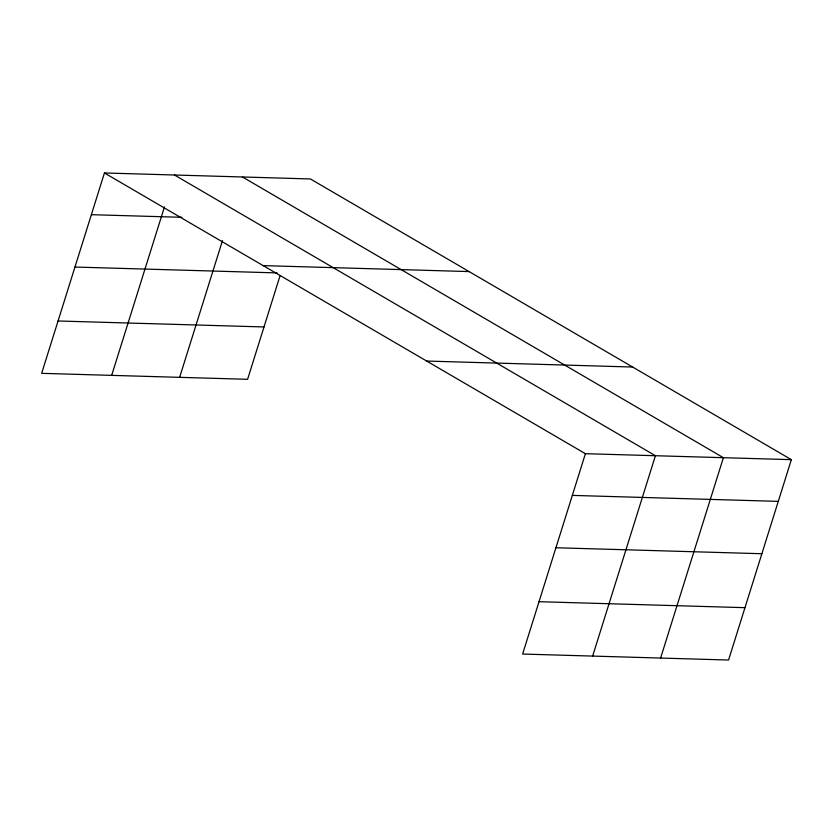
<?xml version="1.0" encoding="UTF-8"?>
<svg xmlns="http://www.w3.org/2000/svg" width="833" height="833" viewBox="0 0 833 833"><rect width="100%" height="100%" fill="white"/><g stroke="black" fill="none" stroke-linecap="round" stroke-linejoin="round"><path stroke-width="1.25" d="M791.35 459.66L585.401 453.693L522.614 654.051L728.563 660.028L791.35 459.66L310.386 178.949L104.437 172.972L41.65 373.34L247.599 379.307L280.138 275.463M111.674 375.371L164.465 206.896M179.636 377.339L222.484 240.602M592.638 656.081L655.425 455.724L174.461 175.003M660.6 658.06L723.388 457.692L242.424 176.971M91.37 214.685L181.906 217.309M263.155 265.612L469.104 271.579M74.96 267.039L277.066 272.901M58.06 320.986L264.009 326.952M426.683 361.053L632.632 367.03M572.333 495.396L778.282 501.372M555.923 547.75L761.872 553.726M539.024 601.697L744.973 607.673M104.437 172.972L585.401 453.693"/></g></svg>
